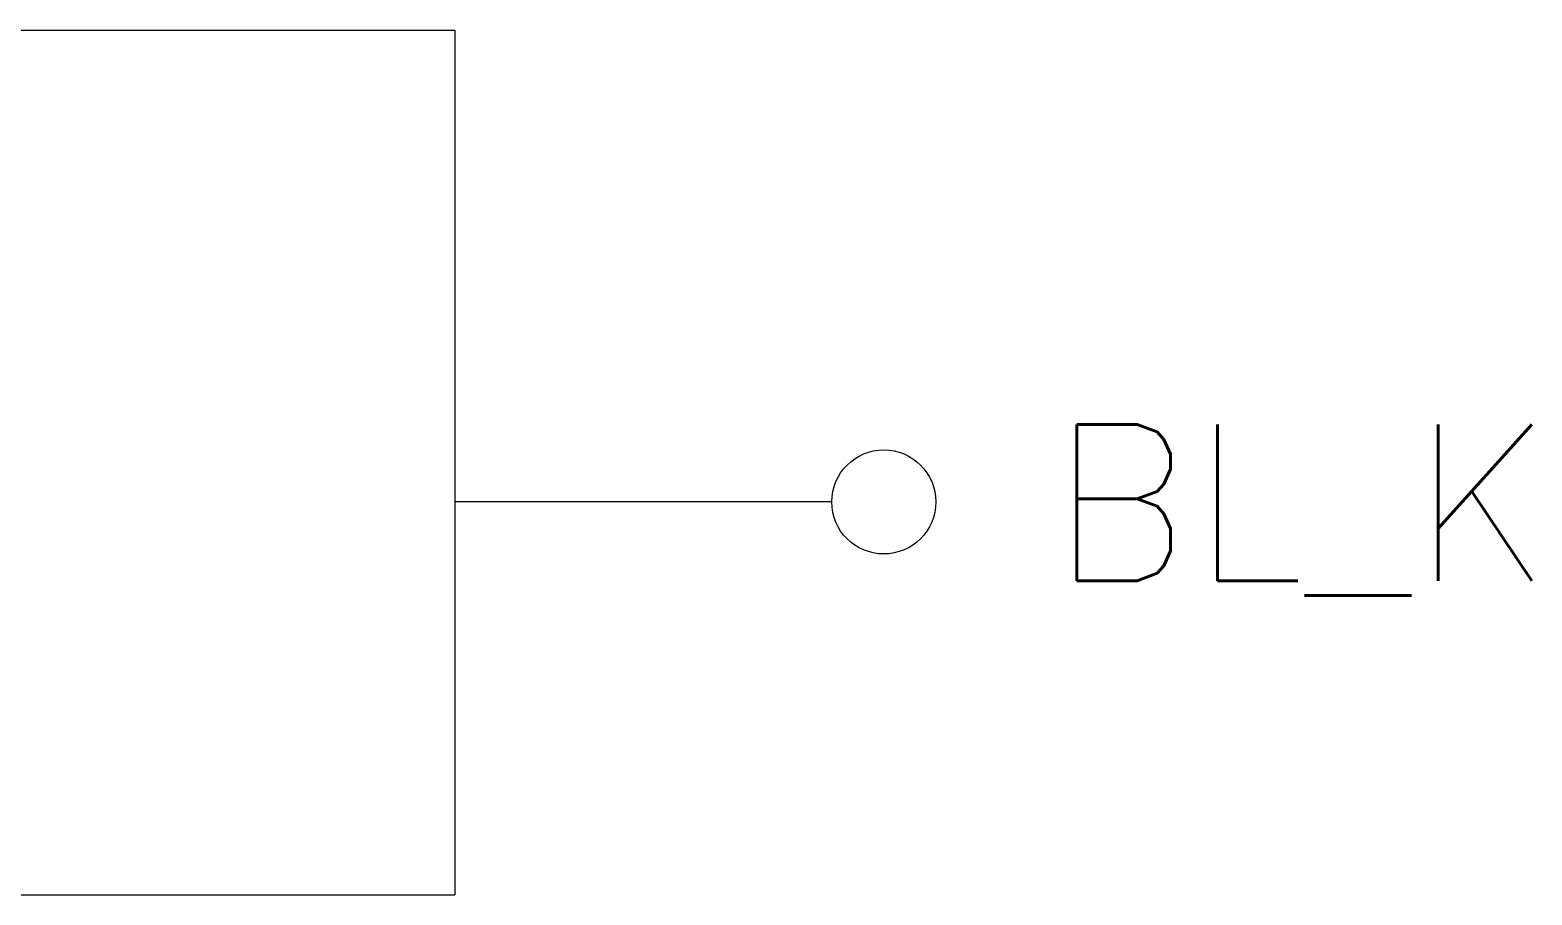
# Model space of a CAD drawing. Header units: millimetres. Extents: x 1040 to 3675, y 249 to 975.
# Drawn here: x 1715.99 to 1733.3, y 296.06 to 306.03 of the extents above; entities that cross this region are included whole.
import ezdxf

# ---------------------------------------------------------------- set-up
doc = ezdxf.new("R2010")
doc.units = ezdxf.units.MM
doc.layers.add('DIM（标注）', color=3, linetype='Continuous', lineweight=15)
doc.styles.add('style2', font='romans.shx', dxfattribs={"bigfont": 'bigfont.shx'})

msp = doc.modelspace()

# ---------------------------------------------------------------- linework, layer by layer
at = {"layer": 'DIM（标注）', "color": 7}
for p, q in [((1714.1693, 306.0278), (1720.879, 306.0278)), ((1720.8837, 306.0278), (1720.8837, 296.0614)), ((1725.2288, 300.5906), (1720.8837, 300.5906)), ((1714.1693, 296.0614), (1720.8837, 296.0614))]:
    msp.add_line(p, q, dxfattribs=at)
msp.add_lwpolyline([(1726.4288, 300.5906, -1), (1725.2288, 300.5906, -1)], format="xyb", close=True, dxfattribs=at)

# ---------------------------------------------------------------- texts
at = {"layer": 'DIM（标注）', "color": 7, "style": 'style2'}
msp.add_text('BL_K', height=1.8, dxfattribs=at).set_placement((1727.7472, 299.6824))

doc.saveas('drawing.dxf')
